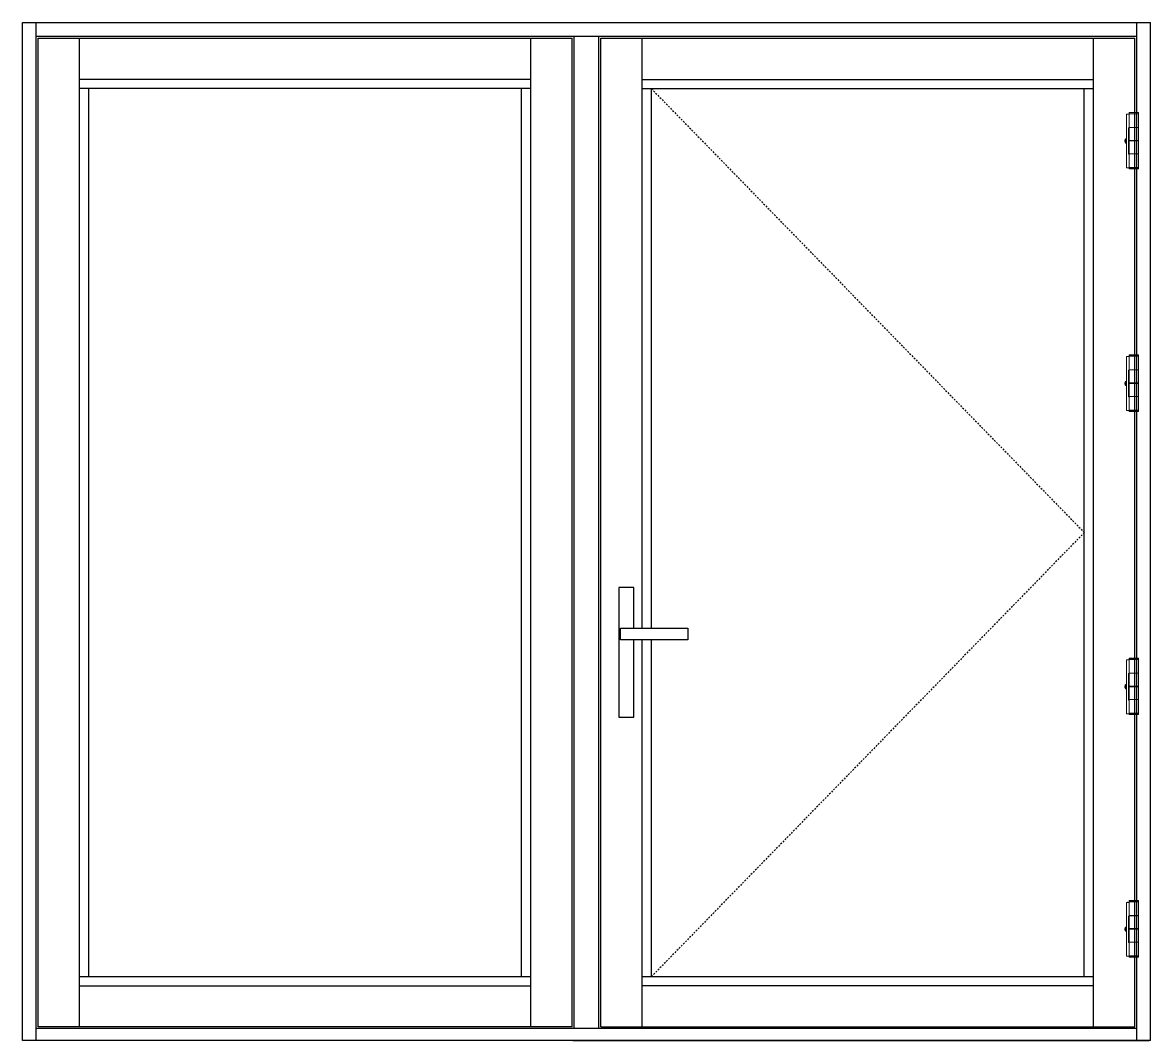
# Model space of a CAD drawing. Extents: x -22 to 360, y -93 to 44.
# Drawn here: x -21.7 to 62, y -93 to -17.4 of the extents above; entities that cross this region are included whole.
import ezdxf

# ---------------------------------------------------------------- set-up
doc = ezdxf.new("R2010")
doc.units = 0
doc.header["$MEASUREMENT"] = 0
doc.linetypes.add('HIDDEN', pattern=[0.375, 0.25, -0.125])
doc.layers.get('0').update_dxf_attribs({"linetype": 'CONTINUOUS'})
for name, color, linetype in [('Ballons', 7, 'CONTINUOUS'), ('ELEV_FRAME', 1, 'CONTINUOUS'), ('ELEV_VENT', 5, 'CONTINUOUS'), ('FRAME', 1, 'CONTINUOUS')]:
    doc.layers.add(name, color=color, linetype=linetype)

# ---------------------------------------------------------------- blocks, each defined once
blk = doc.blocks.new('hinge s')
at = {"color": 7, "linetype": 'Continuous', "lineweight": 15}
for p, q in [((-0.902, 1.95), (-0.849, 1.951)), ((-0.902, -2.048), (-0.902, 1.95)), ((-0.902, -2.051), (-0.902, 1.949)), ((-0.709, 1.949), (-0.902, 1.949)), ((-0.849, 1.949), (-0.849, 1.951)), ((-0.819, 1.951), (-0.849, 1.951)), ((-0.819, 1.951), (-0.819, 1.949)), ((-0.709, 1.949), (-0.819, 1.951)), ((-0.681, 2.079), (-0.709, 2.055)), ((-0.709, 2.055), (-0.709, 1.98)), ((-0.709, 2.055), (0, 2.055)), ((-0.709, 1.98), (-0.709, 0.965)), ((-0.709, 1.98), (-0.603, 1.98)), ((0, 1.98), (-0.709, 1.98)), ((-0.681, 2.079), (-0.027, 2.079)), ((-0.603, 1.98), (0, 1.98)), ((0, 2.055), (-0.027, 2.079)), ((0, 1.98), (0, 2.055)), ((0, 1.98), (0, 0.965)), ((-0.742, -1.035), (-0.742, 0.933)), ((-0.742, 0.933), (-0.709, 0.933)), ((0, 0.965), (-0.709, 0.965)), ((-0.709, 0.957), (-0.709, 0)), ((-0.709, 0.957), (0, 0.957)), ((-0.669, 0.957), (-0.665, 0.957)), ((-0.665, 0.965), (-0.665, 0.957)), ((-0.043, 0.957), (-0.043, 0.965)), ((-0.043, 0.957), (-0.039, 0.957)), ((0, 0.965), (0, 0.957)), ((0, 0), (0, 0.957)), ((0, 0.915), (0, -0.954)), ((-0.902, 0.114), (-0.959, 0.114)), ((-0.902, 0.116), (-0.902, 0.116)), ((-0.709, 0.738), (-0.742, 0.738)), ((-0.742, 0.581), (-0.709, 0.581)), ((-0.709, 0.114), (-0.742, 0.114)), ((-0.709, 0), (0, 0)), ((-0.697, 0), (-0.697, -0.047)), ((-0.012, -0.047), (-0.012, 0)), ((-0.959, -0.201), (-0.902, -0.201)), ((-0.742, -0.201), (-0.709, -0.201)), ((-0.709, -0.679), (-0.742, -0.679)), ((-0.742, -0.837), (-0.709, -0.837)), ((-0.709, -0.047), (-0.709, -1.004)), ((0, -0.047), (-0.709, -0.047)), ((0, -1.004), (0, -0.047)), ((-0.742, -1.023), (-0.709, -1.023)), ((-0.709, -1.027), (-0.742, -1.027)), ((-0.709, -1.035), (-0.742, -1.035)), ((-0.709, -1.004), (-0.709, -2.02)), ((-0.709, -1.004), (0, -1.004)), ((-0.627, -1.004), (-0.669, -1.004)), ((-0.039, -1.004), (-0.082, -1.004)), ((0, -1.004), (0, -2.02)), ((-0.902, -2.048), (-0.902, -2.048)), ((-0.709, -2.051), (-0.902, -2.051)), ((-0.709, -2.02), (-0.709, -2.094)), ((-0.16, -2.02), (-0.709, -2.02)), ((0, -2.02), (-0.709, -2.02)), ((-0.709, -2.094), (-0.681, -2.118)), ((0, -2.094), (-0.709, -2.094)), ((-0.175, -2.118), (-0.681, -2.118)), ((-0.027, -2.118), (-0.175, -2.118)), ((0, -2.02), (-0.16, -2.02)), ((-0.027, -2.118), (0, -2.094)), ((0, -2.094), (0, -2.02))]:
    blk.add_line(p, q, dxfattribs=at)
at = {"color": 8, "linetype": 'Continuous', "lineweight": 15}
for p, q in [((-0.709, 0.884), (-0.742, 0.883)), ((-0.742, -0.973), (-0.709, -0.974))]:
    blk.add_line(p, q, dxfattribs=at)
at = {"color": 7, "linetype": 'Continuous', "lineweight": 15}
for centre, radius, start, end in [((-3.276, -0.006), 2.32, 359.05161, 2.97789), ((-2.754, -0.09), 1.798, 356.4803, 1.45077)]:
    blk.add_arc(centre, radius, start, end, dxfattribs=at)
blk.add_open_spline([(-0.959, 0.113), (-0.963, 0.108), (-0.972, 0.095), (-0.984, 0.072), (-0.996, 0.046), (-1.004, 0.018), (-1.009, -0.01), (-1.011, -0.039), (-1.01, -0.068), (-1.005, -0.096), (-0.998, -0.124), (-0.988, -0.151), (-0.975, -0.177), (-0.965, -0.192), (-0.96, -0.2)], degree=3, knots=[0, 0, 0, 0, 0.058363, 0.144364, 0.230365, 0.316366, 0.402368, 0.48837, 0.574371, 0.660373, 0.746375, 0.832378, 0.91838, 1, 1, 1, 1], dxfattribs=at)

msp = doc.modelspace()

# ---------------------------------------------------------------- linework, layer by layer
at = {"linetype": 'Continuous'}
msp.add_lwpolyline([(23.666, -62.367), (23.666, -59.34), (22.572, -59.34), (22.572, -68.986), (23.666, -68.986), (23.666, -63.242)], dxfattribs=at)
at = {"linetype": 'Continuous', "flags": 128}
msp.add_lwpolyline([(22.682, -62.367), (27.674, -62.367), (27.674, -63.242), (22.682, -63.242)], close=True, dxfattribs=at)
at = {"layer": 'ELEV_FRAME', "linetype": 'Continuous'}
for p, q in [((-21.693, -17.421), (62.015, -17.421)), ((-21.693, -92.968), (-21.693, -17.421)), ((-20.693, -92.968), (-20.693, -17.421)), ((61.015, -92.968), (61.015, -17.421)), ((62.015, -92.968), (62.015, -17.421)), ((-20.693, -18.421), (61.015, -18.421))]:
    msp.add_line(p, q, dxfattribs=at)
at = {"layer": 'ELEV_FRAME'}
for p, q in [((-20.693, -92.058), (61.015, -92.058)), ((62.015, -92.968), (-21.693, -92.968)), ((19.158, -92.968), (61.922, -92.968))]:
    msp.add_line(p, q, dxfattribs=at)
at = {"layer": 'ELEV_VENT'}
for p, q in [((-20.536, -18.578), (19.094, -18.578)), ((-20.536, -91.968), (-20.536, -18.578)), ((-17.472, -91.968), (-17.472, -18.578)), ((16.03, -91.968), (16.03, -18.578)), ((19.094, -91.968), (19.094, -18.578)), ((21.228, -18.578), (60.858, -18.578)), ((21.228, -91.968), (21.228, -18.578)), ((24.292, -62.367), (24.292, -18.578)), ((57.794, -91.968), (57.794, -18.578)), ((60.858, -91.968), (60.858, -18.578)), ((16.03, -21.642), (-17.472, -21.642)), ((24.292, -21.642), (57.794, -21.642)), ((16.03, -22.328), (-17.472, -22.328)), ((-16.786, -88.219), (-16.786, -22.328)), ((15.343, -88.219), (15.343, -22.328)), ((24.292, -22.328), (57.794, -22.328)), ((24.979, -62.367), (24.979, -22.328)), ((57.108, -88.219), (57.108, -22.328)), ((24.293, -91.968), (24.293, -63.242)), ((24.979, -88.238), (24.979, -63.242)), ((-17.472, -88.219), (16.03, -88.219)), ((57.794, -88.238), (24.293, -88.238)), ((-17.472, -88.906), (16.03, -88.906)), ((57.794, -88.925), (24.293, -88.925)), ((19.095, -91.968), (-20.536, -91.968)), ((21.228, -91.968), (60.858, -91.968))]:
    msp.add_line(p, q, dxfattribs=at)
at = {"layer": 'ELEV_VENT', "linetype": 'HIDDEN', "ltscale": 0.5}
for p, q in [((24.979, -22.328), (57.108, -55.273)), ((57.108, -55.273), (24.979, -88.238))]:
    msp.add_line(p, q, dxfattribs=at)
at = {"layer": 'FRAME'}
for p, q in [((19.251, -92.058), (19.251, -18.421)), ((21.071, -92.058), (21.071, -18.421))]:
    msp.add_line(p, q, dxfattribs=at)

# ---------------------------------------------------------------- block references
at = {"layer": 'Ballons'}
for p in [(61.133, -26.164), (61.133, -44.164), (61.133, -66.669), (61.133, -84.669)]:
    msp.add_blockref('hinge s', p, dxfattribs=at)

doc.saveas('drawing.dxf')
